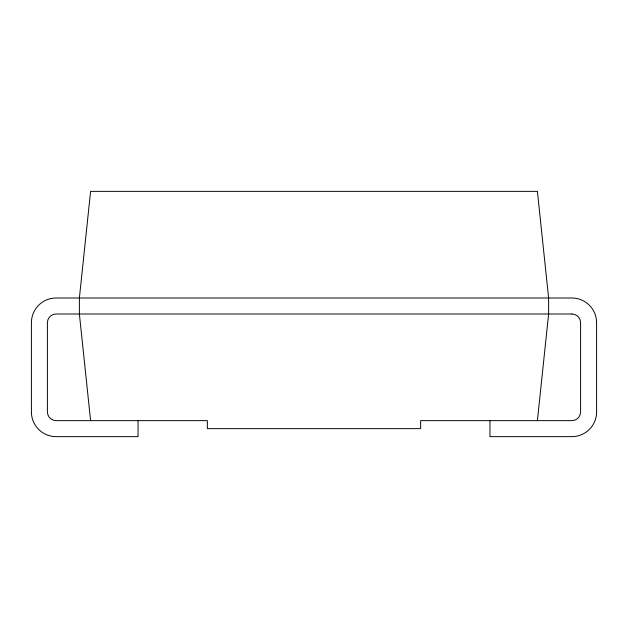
<?xml version="1.0" encoding="UTF-8"?>
<svg xmlns="http://www.w3.org/2000/svg" width="628" height="628" viewBox="0 0 628 628"><rect width="100%" height="100%" fill="white"/><g stroke="black" fill="none" stroke-linecap="round" stroke-linejoin="round"><path stroke-width="0.94" d="M537.403 420.642L548.613 314L548.613 298.002L537.403 191.359L90.597 191.359L79.387 298.002L79.387 314L90.597 420.642M489.958 420.642L489.958 436.641L571.873 436.641A24.728 24.728 0 0 0 596.6 411.905L596.6 322.737A24.728 24.728 0 0 0 571.873 298.002L56.128 298.002A24.728 24.728 0 0 0 31.4 322.737L31.4 411.905A24.728 24.728 0 0 0 56.128 436.641L138.042 436.641L138.042 420.642M571.873 314L56.128 314A8.737 8.737 0 0 0 47.398 322.737L47.398 411.905A8.737 8.737 0 0 0 56.128 420.642L207.358 420.642L207.358 428.641L420.642 428.641L420.642 420.642L571.873 420.642A8.737 8.737 0 0 0 580.602 411.905L580.602 322.737A8.737 8.737 0 0 0 571.873 314"/></g></svg>
